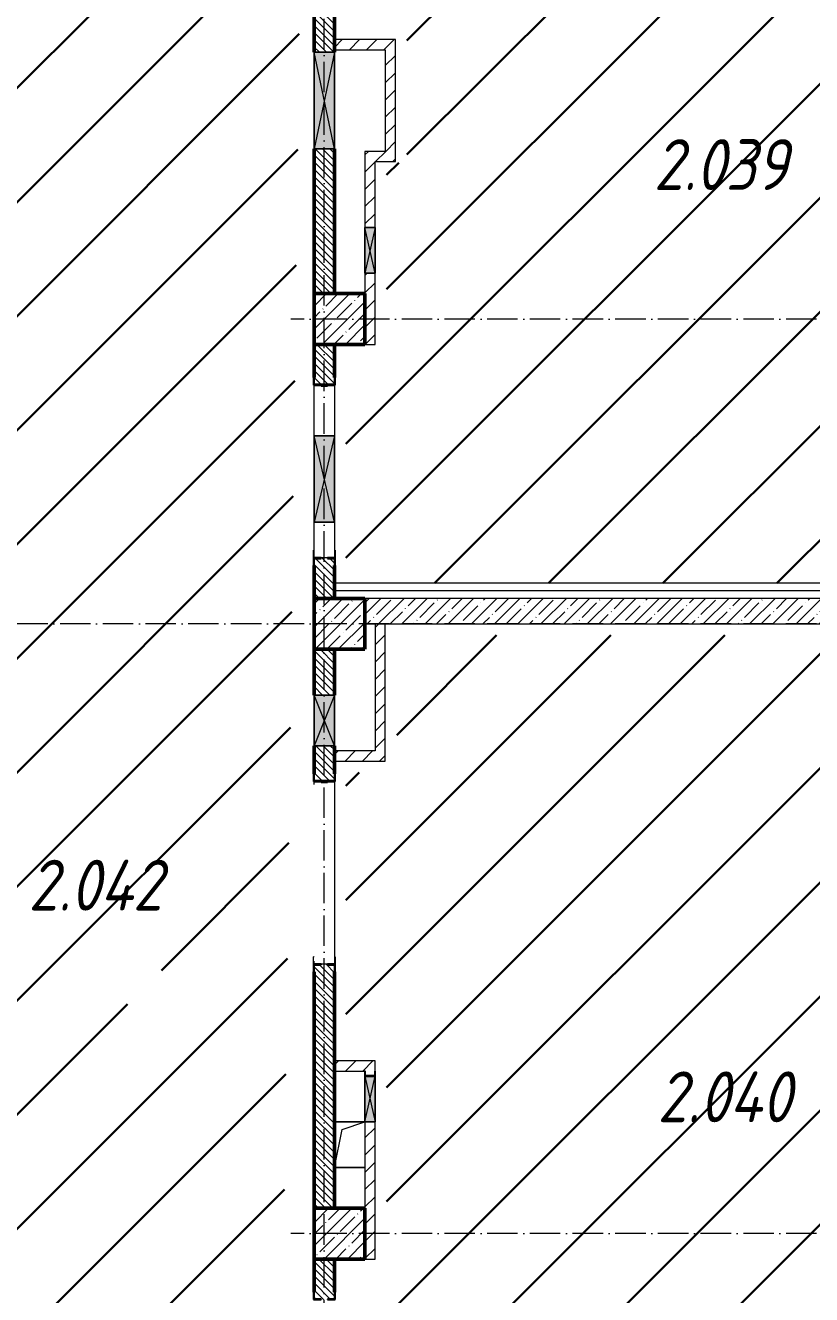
# Model space of a CAD drawing. Header units: millimetres. Extents: x -17017 to 628417, y -109036 to 199237.
# Drawn here: x 133670 to 141404, y 73445 to 85935 of the extents above; entities that cross this region are included whole.
import ezdxf

# ---------------------------------------------------------------- set-up
doc = ezdxf.new("R2010")
doc.units = ezdxf.units.MM
doc.linetypes.add('50_200_ШТРИХ_1Т_ш5_п1_п1_', pattern=[700, 500, -100, 0, -100])
for name, color, linetype, lineweight in [('3.1) ЖБ окна 1.2 м', 102, 'Continuous', 30), ('A-DETL-____-OTLN-4', 7, 'Continuous', 18), ('A-DETL-GENF-OTLN', 7, 'Continuous', 9), ('A-FLOR-____-OTLN', 7, 'Continuous', 9), ('A-GENM-____-MCUT', 7, 'Continuous', 25), ('A-GENM-____-OTLN', 7, 'Continuous', 9), ('A-GENM-____-OTLN-1', 7, 'Continuous', 25), ('A-GLAZ-____-OTLN', 7, 'Continuous', 9), ('A-WALL-____-MCUT-1', 7, 'Continuous', 9), ('A-WALL-____-MCUT-2', 7, 'Continuous', 50), ('A-WALL-____-PATT-1', 7, 'Continuous', 9), ('A-WALL-FNSH-MCUT-1', 7, 'Continuous', 9), ('I-WALL-____-OTLN', 7, 'Continuous', 9), ('S-COLS-____-MCUT', 7, 'Continuous', 50), ('S-COLS-____-OTLN', 7, 'Continuous', 9), ('S-GRID-____-OTLN-1', 7, '50_200_ШТРИХ_1Т_ш5_п1_п1_', 9), ('Марки помещений', 7, 'Continuous', 9), ('стяжа', 7, 'Continuous', 30)]:
    doc.layers.add(name, color=color, linetype=linetype, lineweight=lineweight)
doc.styles.add('ISOCPEUR_I_3', font='isocpeui.ttf', dxfattribs={"width": 0.85, "height": 2.2})
pattern_1 = [(45, (43259.71, 63713.66), (-84.85281, 84.85281), [])]
pattern_2 = [(135, (43259.71, 63713.66), (-35.35534, -35.35534), [])]

# ---------------------------------------------------------------- blocks, each defined once
blk = doc.blocks.new('BSC_Колонна _Прямоугольная - 500х500-V25-АР1_План отверстий 2 этажа в осях 1-64_А-ГГ')
at = {"layer": 'S-COLS-____-OTLN'}
h = blk.add_hatch(dxfattribs=at)
h.set_pattern_fill('FP_54', color=256, style=0, pattern_type=2)
h.set_pattern_definition([(45, (-93500, -16331.04), (-114.04925, 114.04925), []), (45, (-93385.95, -16331.04), (-114.04925, 114.04925), [201.613, -40.323, 3.353, -36.97])])
h.paths.add_polyline_path([(-250, -250), (250, -250), (250, 250), (-250, 250)], flags=0)
at = {"layer": 'S-COLS-____-MCUT'}
for p, q in [((250, 250), (-250, 250)), ((-250, 250), (-250, -250)), ((250, -250), (250, 250)), ((-250, -250), (250, -250))]:
    blk.add_line(p, q, dxfattribs=at)
blk = doc.blocks.new('BSC_Колонна _Прямоугольная - 500х500-V33-АР1_План отверстий 2 этажа в осях 1-64_А-ГГ')
at = {"layer": 'S-COLS-____-OTLN'}
h = blk.add_hatch(dxfattribs=at)
h.set_pattern_fill('FP_62', color=256, style=0, pattern_type=2)
h.set_pattern_definition([(45, (-93500, -19331.04), (-114.04925, 114.04925), []), (45, (-93385.95, -19331.04), (-114.04925, 114.04925), [201.613, -40.323, 3.353, -36.97])])
h.paths.add_polyline_path([(-250, -250), (250, -250), (250, 250), (-250, 250)], flags=0)
at = {"layer": 'S-COLS-____-MCUT'}
for p, q in [((250, 250), (-250, 250)), ((-250, 250), (-250, -250)), ((250, -250), (250, 250)), ((-250, -250), (250, -250))]:
    blk.add_line(p, q, dxfattribs=at)
blk = doc.blocks.new('BSC_Колонна _Прямоугольная - 500х500-V76-АР1_План отверстий 2 этажа в осях 1-64_А-ГГ')
at = {"layer": 'S-COLS-____-OTLN'}
h = blk.add_hatch(dxfattribs=at)
h.set_pattern_fill('FP_105', color=256, style=0, pattern_type=2)
h.set_pattern_definition([(45, (-93500, -10331.04), (-114.04925, 114.04925), []), (45, (-93385.95, -10331.04), (-114.04925, 114.04925), [201.613, -40.323, 3.353, -36.97])])
h.paths.add_polyline_path([(-250, -250), (250, -250), (250, 250), (-250, 250)], flags=0)
at = {"layer": 'S-COLS-____-MCUT'}
for p, q in [((250, 250), (-250, 250)), ((-250, 250), (-250, -250)), ((250, -250), (250, 250)), ((-250, -250), (250, -250))]:
    blk.add_line(p, q, dxfattribs=at)
blk = doc.blocks.new('АР_Перемычка - АР_Перемычка-28448550-АР1_План отверстий 2 этажа в осях 1-64_А-ГГ')
at = {"layer": 'A-GENM-____-OTLN'}
blk.add_line((-350, -100), (-342, -100), dxfattribs=at)
blk = doc.blocks.new('Фахверк_СКБ_Уголок - 200_3960-28268576-АР1_План отверстий 2 этажа в осях 1-64_А-ГГ')
at = {"layer": 'A-GENM-____-MCUT'}
for p, q in [((200, 156), (125, 156)), ((125, 156), (125, 81)), ((131, 81), (131, 150)), ((131, 150), (200, 150)), ((200, 150), (200, 156)), ((125, 81), (131, 81)), ((131, 19), (125, 19)), ((125, 19), (125, -56)), ((131, -50), (131, 19)), ((125, -56), (200, -56)), ((200, -50), (131, -50)), ((200, -56), (200, -50))]:
    blk.add_line(p, q, dxfattribs=at)
blk = doc.blocks.new('154_Стойка_СКБ_Уголок - СМ-2480_200-28346303-АР1_План отверстий 2 этажа в осях 1-64_А-ГГ')
at = {"layer": 'A-GENM-____-MCUT'}
for p, q in [((125, 156), (125, 81)), ((200, 156), (125, 156)), ((131, 81), (131, 150)), ((131, 150), (200, 150)), ((200, 150), (200, 156)), ((125, 81), (131, 81)), ((131, 19), (125, 19)), ((125, 19), (125, -56)), ((131, -50), (131, 19)), ((125, -56), (200, -56)), ((200, -50), (131, -50)), ((200, -56), (200, -50))]:
    blk.add_line(p, q, dxfattribs=at)
blk = doc.blocks.new('Стойка_Влож_Полоса боковая - Полоса-28213942-АР1_План отверстий 2 этажа в осях 1-64_А-ГГ')
at = {"layer": 'A-GENM-____-OTLN'}
for p, q in [((-5, 60), (0, 60)), ((-5, -60), (-5, 60)), ((0, 31), (0, -31)), ((0, -60), (-5, -60))]:
    blk.add_line(p, q, dxfattribs=at)
blk = doc.blocks.new('Стойка_Влож_Уголок_Опорный - Уголок-28213941-АР1_План отверстий 2 этажа в осях 1-64_А-ГГ')
at = {"layer": 'A-GENM-____-OTLN'}
for p, q in [((-212, -6), (-212, 0)), ((0, 0), (0, -6)), ((-212, -75), (-212, -6)), ((-212, -6), (-206, -6)), ((-212, -75), (-206, -75)), ((-6, -6), (0, -6)), ((-6, -75), (0, -75)), ((0, -6), (0, -75))]:
    blk.add_line(p, q, dxfattribs=at)
blk = doc.blocks.new('АР_Перемычка - АР_Перемычка-28444941-АР1_План отверстий 2 этажа в осях 1-64_А-ГГ')
at = {"layer": 'A-GENM-____-OTLN'}
blk.add_line((-400, -100), (-392, -100), dxfattribs=at)
blk = doc.blocks.new('AR_Отверстие прямоугольное _в плите_ - AR_Отверстие прямоугольное _в плите_-30552603-АР1_План отверстий 2 этажа в осях 1-64_А-ГГ')
at = {"layer": 'A-GENM-____-OTLN'}
for p, q in [((150, 225), (-150, 225)), ((-150, -225), (-75, 150)), ((-75, 150), (150, 225)), ((-150, -225), (150, -225))]:
    blk.add_line(p, q, dxfattribs=at)
blk = doc.blocks.new('AR_Отверстие прямоугольное _в стене_ - AR_Отверстие прямоугольное _в стене__ОВ-36797345-АР1_План отверстий 2 этажа в осях 1-64_А-ГГ')
at = {"layer": 'A-GLAZ-____-OTLN'}
blk.add_hatch(color=256, dxfattribs=at).paths.add_polyline_path([(-225, 47), (-225, -50), (225, -50), (225, 50), (-225, 50)], flags=0)
at = {"layer": 'A-DETL-GENF-OTLN'}
for p, q in [((-225, -50), (-225, 50)), ((-225, 50), (225, 50)), ((225, 50), (-225, -50)), ((-225, 50), (225, -50)), ((225, 50), (-225, 50)), ((-225, 50), (-225, -50)), ((225, -50), (-225, -50)), ((-225, -50), (225, -50))]:
    blk.add_line(p, q, dxfattribs=at)
blk = doc.blocks.new('AR_Отверстие прямоугольное _в стене_ - AR_Отверстие прямоугольное _в стене__ОВ-36854413-АР1_План отверстий 2 этажа в осях 1-64_А-ГГ')
at = {"layer": 'A-GLAZ-____-OTLN'}
blk.add_hatch(color=256, dxfattribs=at).paths.add_polyline_path([(225, -50), (225, 50), (-225, 50), (-225, -50)], flags=0)
at = {"layer": 'A-DETL-GENF-OTLN'}
for p, q in [((-225, -50), (-225, 50)), ((-225, 50), (225, 50)), ((225, 50), (-225, -50)), ((-225, 50), (225, -50)), ((225, 50), (-225, 50)), ((-225, 50), (-225, -50)), ((225, 50), (225, -50)), ((225, -50), (225, 50)), ((225, -50), (-225, -50)), ((-225, -50), (225, -50))]:
    blk.add_line(p, q, dxfattribs=at)
blk = doc.blocks.new('AR_Отверстие прямоугольное _в стене_ - AR_Отверстие прямоугольное _в стене__ОВ-36854551-АР1_План отверстий 2 этажа в осях 1-64_А-ГГ')
at = {"layer": 'A-GLAZ-____-OTLN'}
blk.add_hatch(color=256, dxfattribs=at).paths.add_polyline_path([(250, -100), (250, 100), (-250, 100), (-250, -100)], flags=0)
at = {"layer": 'A-DETL-GENF-OTLN'}
for p, q in [((-250, -100), (-250, 100)), ((-250, 100), (250, 100)), ((250, 100), (-250, -100)), ((-250, 100), (250, -100)), ((250, 100), (-250, 100)), ((-250, 100), (-250, -100)), ((250, 100), (250, -100)), ((250, -100), (250, 100)), ((250, -100), (-250, -100)), ((-250, -100), (250, -100))]:
    blk.add_line(p, q, dxfattribs=at)
blk = doc.blocks.new('AR_Отверстие прямоугольное _в стене__БезПР - AR_Отверстие прямоугольное _в стене__БезПР-36789241-АР1_План отверстий 2 этажа в осях 1-64_А-ГГ')
at = {"layer": 'A-GLAZ-____-OTLN'}
blk.add_hatch(color=256, dxfattribs=at).paths.add_polyline_path([(475, -100), (475, 100), (-475, 100), (-475, -100), (105, -100)], flags=0)
at = {"layer": 'A-DETL-GENF-OTLN'}
for p, q in [((-475, -100), (-475, 100)), ((-475, 100), (475, 100)), ((475, 100), (-475, -100)), ((-475, 100), (475, -100)), ((475, 100), (-475, 100)), ((-475, 100), (-475, -100)), ((475, 100), (475, -100)), ((475, -100), (475, 100)), ((475, -100), (-475, -100)), ((-475, -100), (475, -100))]:
    blk.add_line(p, q, dxfattribs=at)
at = {"layer": 'A-GLAZ-____-OTLN'}
blk.add_line((475, 100), (-475, 100), dxfattribs=at)
blk = doc.blocks.new('AR_Отверстие прямоугольное _в стене_ - AR_Отверстие прямоугольное _в стене__ОВ-36798040-АР1_План отверстий 2 этажа в осях 1-64_А-ГГ')
at = {"layer": 'A-GLAZ-____-OTLN'}
blk.add_hatch(color=256, dxfattribs=at).paths.add_polyline_path([(425, -100), (425, 100), (-425, 100), (-425, -100)], flags=0)
at = {"layer": 'A-DETL-GENF-OTLN'}
for p, q in [((-425, -100), (-425, 100)), ((-425, 100), (425, 100)), ((425, 100), (-425, -100)), ((-425, 100), (425, -100)), ((425, 100), (-425, 100)), ((-425, 100), (-425, -100)), ((425, 100), (425, -100)), ((425, -100), (425, 100)), ((425, -100), (-425, -100)), ((-425, -100), (425, -100))]:
    blk.add_line(p, q, dxfattribs=at)
blk = doc.blocks.new('154_Фахверк_СКБ_Швеллер - Тип_100_3960_зеркало-36793856-АР1_План отверстий 2 этажа в осях 1-64_А-ГГ')
at = {"layer": 'A-GENM-____-MCUT'}
for p, q in [((175, 50), (125, 50)), ((125, 50), (125, -50)), ((128, 47), (175, 47)), ((128, -47), (128, 47)), ((175, 47), (175, 50)), ((125, -50), (175, -50)), ((175, -47), (128, -47)), ((175, -50), (175, -47))]:
    blk.add_line(p, q, dxfattribs=at)
blk = doc.blocks.new('2этаж')
at = {"layer": 'S-GRID-____-OTLN-1', "color": 251, "ltscale": 0.6, "true_color": 0x636466}
for p, q in [((77758.3, 454533.3), (77758.3, 508896.9)), ((88482.7, 478347), (77429.6, 478347)), ((88482.7, 475347), (51735.1, 475347)), ((88482.7, 469347), (77429.6, 469347))]:
    blk.add_line(p, q, dxfattribs=at)

msp = doc.modelspace()

# ---------------------------------------------------------------- hatches: boundary and pattern name
at = {"layer": 'A-WALL-____-PATT-1'}
h = msp.add_hatch(dxfattribs=at)
h.set_pattern_fill('FP_6', color=256, style=0, pattern_type=2)
h.set_pattern_definition(pattern_2)
h.paths.add_polyline_path([(136710, 83295), (136710, 84720), (136510, 84720), (136510, 83295)], flags=0)
h.paths.add_polyline_path([(136510, 85670), (136710, 85670), (136710, 86089), (136641, 86089), (136641, 86095), (136579, 86095), (136579, 86089), (136510, 86089), (136510, 86020)], flags=0)
h.paths.add_polyline_path([(136641, 87895), (136641, 87901), (136710, 87901), (136710, 88495), (136510, 88495), (136510, 87901), (136579, 87901), (136579, 87895)], flags=0)
h.paths.add_polyline_path([(136510, 88695), (136710, 88695), (136710, 88795), (136510, 88795)], flags=0)
h = msp.add_hatch(dxfattribs=at)
h.set_pattern_fill('FP_4', color=256, style=0, pattern_type=2)
h.set_pattern_definition(pattern_1)
h.paths.add_polyline_path([(137210, 85695), (137310, 85695), (137310, 85795), (136710, 85795), (136710, 85695), (136922, 85695)], flags=0)
h = msp.add_hatch(dxfattribs=at)
h.set_pattern_fill('FP_4', color=256, style=0, pattern_type=2)
h.set_pattern_definition(pattern_1)
h.paths.add_polyline_path([(137310, 84695), (137310, 85695), (137210, 85695), (137210, 84695)], flags=0)
h = msp.add_hatch(dxfattribs=at)
h.set_pattern_fill('FP_4', color=256, style=0, pattern_type=2)
h.set_pattern_definition(pattern_1)
h.paths.add_polyline_path([(137110, 84595), (137310, 84595), (137310, 84695), (137010, 84695), (137010, 84595)], flags=0)
h = msp.add_hatch(dxfattribs=at)
h.set_pattern_fill('FP_4', color=256, style=0, pattern_type=2)
h.set_pattern_definition(pattern_1)
h.paths.add_polyline_path([(137110, 82795), (137110, 83495), (137010, 83495), (137010, 82795)], flags=0)
h.paths.add_polyline_path([(137110, 83945), (137110, 84595), (137010, 84595), (137010, 83945)], flags=0)
h = msp.add_hatch(dxfattribs=at)
h.set_pattern_fill('FP_6', color=256, style=0, pattern_type=2)
h.set_pattern_definition(pattern_2)
h.paths.add_polyline_path([(136710, 80295), (136710, 80689), (136641, 80689), (136641, 80695), (136579, 80695), (136579, 80689), (136510, 80689), (136510, 80295), (136670, 80295)], flags=0)
h.paths.add_polyline_path([(136579, 82395), (136641, 82395), (136641, 82401), (136710, 82401), (136710, 82795), (136510, 82795), (136510, 82401), (136579, 82401)], flags=0)
h = msp.add_hatch(dxfattribs=at)
h.set_pattern_fill('FP_25', color=256, style=0, pattern_type=2)
h.set_pattern_definition([(45, (43259.71, 63713.66), (-114.04925, 114.04925), []), (45, (43373.76, 63713.66), (-114.04925, 114.04925), [201.612, -40.322, 3.353, -36.97])])
h.paths.add_polyline_path([(144010, 80045), (144010, 80295), (137010, 80295), (137010, 80045), (143991, 80045)], flags=0)
h = msp.add_hatch(dxfattribs=at)
h.set_pattern_fill('FP_4', color=256, style=0, pattern_type=2)
h.set_pattern_definition(pattern_1)
h.paths.add_polyline_path([(137210, 78795), (137210, 80045), (137110, 80045), (137110, 78795)], flags=0)
h = msp.add_hatch(dxfattribs=at)
h.set_pattern_fill('FP_6', color=256, style=0, pattern_type=2)
h.set_pattern_definition(pattern_2)
h.paths.add_polyline_path([(136510, 74295), (136710, 74295), (136710, 76689), (136641, 76689), (136641, 76695), (136579, 76695), (136579, 76689), (136510, 76689), (136510, 74769)], flags=0)
h.paths.add_polyline_path([(136641, 78495), (136641, 78501), (136710, 78501), (136710, 78845), (136510, 78845), (136511, 78501), (136579, 78501), (136579, 78495)], flags=0)
h.paths.add_polyline_path([(136640, 79345), (136710, 79345), (136710, 79795), (136510, 79795), (136510, 79345)], flags=0)
h = msp.add_hatch(dxfattribs=at)
h.set_pattern_fill('FP_4', color=256, style=0, pattern_type=2)
h.set_pattern_definition(pattern_1)
h.paths.add_polyline_path([(136710, 78695), (137210, 78695), (137210, 78795), (136710, 78795)], flags=0)
h = msp.add_hatch(dxfattribs=at)
h.set_pattern_fill('FP_4', color=256, style=0, pattern_type=2)
h.set_pattern_definition(pattern_1)
h.paths.add_polyline_path([(137107, 75645), (137110, 75645), (137110, 75745), (136710, 75745), (136710, 75645), (137013, 75645)], flags=0)
h = msp.add_hatch(dxfattribs=at)
h.set_pattern_fill('FP_4', color=256, style=0, pattern_type=2)
h.set_pattern_definition(pattern_1)
h.paths.add_polyline_path([(137110, 73795), (137110, 75145), (137010, 75145), (137010, 73795)], flags=0)
h.paths.add_polyline_path([(137107, 75598), (137107, 75645), (137013, 75645), (137013, 75598)], flags=0)
h = msp.add_hatch(dxfattribs=at)
h.set_pattern_fill('FP_6', color=256, style=0, pattern_type=2)
h.set_pattern_definition(pattern_2)
h.paths.add_polyline_path([(136710, 71295), (136710, 71689), (136641, 71689), (136641, 71695), (136579, 71695), (136579, 71689), (136510, 71689), (136510, 71295)], flags=0)
h.paths.add_polyline_path([(136641, 73395), (136641, 73401), (136710, 73401), (136710, 73795), (136510, 73795), (136510, 73401), (136579, 73401), (136579, 73395)], flags=0)
at = {"layer": 'стяжа'}
h = msp.add_hatch(dxfattribs=at)
h.set_pattern_fill('ANSI31', color=5, scale=250)
h.paths.add_polyline_path([(144148, 64345), (143898, 64345), (143898, 65745), (144148, 65745), (144148, 70353), (143910, 70353), (143910, 70933), (137522, 70933), (137522, 67483), (137222, 67483), (137222, 64683), (136822, 64683), (136822, 62407), (137122, 62407), (137122, 62195), (143898, 62195), (143898, 62407), (144148, 62407)])
edge = h.paths.add_edge_path(flags=16)
edge.add_arc((142259, 66444), 240, 0, 360)
h.paths.add_polyline_path([(143898, 74745), (144148, 74745), (144148, 79340), (143890, 79340), (143890, 79933), (137322, 79933), (137322, 78583), (136822, 78583), (136822, 75807), (137222, 75807), (137222, 73683), (136822, 73683), (136822, 71445), (144148, 71445), (144148, 73345), (143898, 73345)])
edge = h.paths.add_edge_path(flags=16)
edge.add_arc((140123, 75543), 240, 0, 360)
edge = h.paths.add_edge_path()
edge.add_arc((140123, 92549), 240, 0, 360)
h.paths.add_polyline_path([(144148, 100683), (143898, 100683), (143898, 101407), (144148, 101407), (144148, 103978), (143815, 103978), (143815, 104278), (144148, 104278), (144148, 106033), (143898, 106033), (143898, 106757), (144148, 106757), (144148, 109545), (143898, 109545), (143898, 110183), (137122, 110183), (137122, 109883), (136822, 109883), (136822, 107907), (137272, 107907), (137272, 106033), (136822, 106033), (136822, 103007), (137272, 103007), (137272, 100683), (136822, 100683), (136822, 98407), (143908, 98407), (143908, 98745), (144148, 98745)])
edge = h.paths.add_edge_path(flags=16)
edge.add_arc((139926, 103448), 240, 0, 360)
h.paths.add_polyline_path([(136398, 105683), (135848, 105683), (135848, 107307), (136398, 107307), (136398, 110433), (136460, 110739), (136460, 107001), (132210, 106501), (132210, 109339), (132322, 109533), (132322, 107307), (132622, 107307), (132622, 90007), (133222, 90007), (133222, 88795), (136398, 88795)])
edge = h.paths.add_edge_path(flags=16)
edge.add_arc((135396, 104177), 240, 0, 360)
h.paths.add_polyline_path([(136398, 88795), (133222, 88795), (133222, 86233), (132622, 83251), (132622, 69907), (133122, 69907), (133122, 62157), (136062, 62157), (136062, 62407), (136398, 88495)])
edge = h.paths.add_edge_path(flags=16)
edge.add_arc((134876, 76435), 240, 0, 360)
h.paths.add_polyline_path([(144148, 88327), (143898, 88327), (143898, 88683), (137272, 88683), (137272, 87983), (136822, 87983), (136822, 86015), (137422, 86015), (137422, 84583), (137222, 84583), (137222, 82685), (136822, 82685), (136822, 80445), (143898, 80445), (143898, 80739), (144148, 80739), (144148, 82683), (143898, 82683), (143898, 83407), (144148, 83407)])
edge = h.paths.add_edge_path(flags=16)
edge.add_arc((142333, 82335), 240, 0, 360)
h.paths.add_polyline_path([(141916, 82102), (142579, 82102), (142579, 82582), (141916, 82582)], flags=16)

# ---------------------------------------------------------------- linework, layer by layer
at = {"layer": 'A-DETL-____-OTLN-4'}
for p, q in [((144260, 80445), (136710, 80445)), ((144260, 80370), (136710, 80370))]:
    msp.add_line(p, q, dxfattribs=at)
at = {"layer": 'A-FLOR-____-OTLN'}
for p, q in [((136710, 75145), (137010, 75145)), ((137010, 74695), (136710, 74695))]:
    msp.add_line(p, q, dxfattribs=at)
at = {"layer": 'A-WALL-____-MCUT-1'}
for p, q in [((144010, 80295), (137010, 80295)), ((137010, 80045), (144010, 80045))]:
    msp.add_line(p, q, dxfattribs=at)
at = {"layer": 'A-WALL-____-MCUT-2'}
for p, q in [((136510, 86020), (136510, 85670)), ((136710, 85670), (136710, 86020)), ((136510, 84720), (136510, 83295)), ((136710, 83295), (136710, 84720)), ((136510, 82795), (136510, 82470)), ((136710, 82470), (136710, 82795)), ((136579, 82395), (136641, 82395)), ((136510, 80620), (136510, 80295)), ((136710, 80295), (136710, 80620)), ((136510, 79795), (136510, 79345)), ((136710, 79345), (136710, 79795)), ((136510, 78845), (136510, 78570)), ((136710, 78570), (136710, 78845)), ((136579, 78495), (136641, 78495)), ((136510, 76620), (136510, 74295)), ((136710, 74295), (136710, 76620)), ((136510, 73795), (136510, 73470)), ((136710, 73470), (136710, 73795))]:
    msp.add_line(p, q, dxfattribs=at)
at = {"layer": 'A-WALL-FNSH-MCUT-1'}
for p, q in [((137310, 85795), (136710, 85795)), ((136710, 85695), (137210, 85695)), ((137210, 85695), (137210, 84695)), ((137310, 84595), (137310, 85795)), ((137210, 84695), (137010, 84695)), ((137010, 84695), (137010, 83945)), ((137110, 84595), (137310, 84595)), ((137110, 83945), (137110, 84595)), ((137010, 83495), (137010, 83295)), ((137110, 82795), (137110, 83495)), ((137010, 82795), (137110, 82795)), ((137110, 80045), (137110, 78795)), ((137210, 78695), (137210, 80045)), ((137110, 78795), (136710, 78795)), ((136710, 78695), (137210, 78695)), ((137110, 75745), (136710, 75745)), ((136710, 75745), (136710, 75645)), ((137110, 75645), (137110, 75745)), ((136710, 75645), (137010, 75645)), ((137010, 75145), (137010, 74295)), ((137110, 73795), (137110, 75145)), ((137010, 73795), (137110, 73795))]:
    msp.add_line(p, q, dxfattribs=at)
at = {"layer": 'I-WALL-____-OTLN'}
for p, q in [((136510, 81895), (136510, 82395)), ((136710, 82395), (136710, 81895)), ((136510, 80695), (136510, 81045)), ((136710, 81045), (136710, 80695)), ((136510, 78465), (136510, 78495)), ((136710, 78495), (136710, 76695)), ((136510, 76695), (136510, 76725))]:
    msp.add_line(p, q, dxfattribs=at)

# ---------------------------------------------------------------- block references
at = {"layer": '3.1) ЖБ окна 1.2 м'}
msp.add_blockref('2этаж', (58851, -395302), dxfattribs=at)
at = {"layer": 'A-GENM-____-OTLN'}
for name, p, rotation in [('Стойка_Влож_Уголок_Опорный - Уголок-28213941-АР1_План отверстий 2 этажа в осях 1-64_А-ГГ', (136504, 80695), 180), ('Стойка_Влож_Полоса боковая - Полоса-28213942-АР1_План отверстий 2 этажа в осях 1-64_А-ГГ', (136610, 80695), 269.9999999999999), ('АР_Перемычка - АР_Перемычка-28448550-АР1_План отверстий 2 этажа в осях 1-64_А-ГГ', (136610, 80695), 89.9999999999999), ('Стойка_Влож_Уголок_Опорный - Уголок-28213941-АР1_План отверстий 2 этажа в осях 1-64_А-ГГ', (136504, 76695), 180), ('Стойка_Влож_Полоса боковая - Полоса-28213942-АР1_План отверстий 2 этажа в осях 1-64_А-ГГ', (136610, 76695), 269.9999999999999), ('АР_Перемычка - АР_Перемычка-28444941-АР1_План отверстий 2 этажа в осях 1-64_А-ГГ', (136610, 76695), 89.9999999999999)]:
    msp.add_blockref(name, p, dxfattribs=dict(at, rotation=rotation))
msp.add_blockref('AR_Отверстие прямоугольное _в плите_ - AR_Отверстие прямоугольное _в плите_-30552603-АР1_План отверстий 2 этажа в осях 1-64_А-ГГ', (136860, 74920), dxfattribs=at)
at = {"layer": 'A-GENM-____-OTLN-1'}
for name, p, rotation in [('Фахверк_СКБ_Уголок - 200_3960-28268576-АР1_План отверстий 2 этажа в осях 1-64_А-ГГ', (136660, 82270), 89.9999999999999), ('154_Стойка_СКБ_Уголок - СМ-2480_200-28346303-АР1_План отверстий 2 этажа в осях 1-64_А-ГГ', (136560, 80820), 269.9999999999999), ('Фахверк_СКБ_Уголок - 200_3960-28268576-АР1_План отверстий 2 этажа в осях 1-64_А-ГГ', (136660, 78370), 89.9999999999999), ('154_Стойка_СКБ_Уголок - СМ-2480_200-28346303-АР1_План отверстий 2 этажа в осях 1-64_А-ГГ', (136560, 76820), 269.9999999999999), ('154_Фахверк_СКБ_Швеллер - Тип_100_3960_зеркало-36793856-АР1_План отверстий 2 этажа в осях 1-64_А-ГГ', (137060, 75470), 90), ('Фахверк_СКБ_Уголок - 200_3960-28268576-АР1_План отверстий 2 этажа в осях 1-64_А-ГГ', (136660, 73270), 89.9999999999999)]:
    msp.add_blockref(name, p, dxfattribs=dict(at, rotation=rotation))
at = {"layer": 'A-GLAZ-____-OTLN'}
for name, p, rotation in [('AR_Отверстие прямоугольное _в стене__БезПР - AR_Отверстие прямоугольное _в стене__БезПР-36789241-АР1_План отверстий 2 этажа в осях 1-64_А-ГГ', (136610, 85195), 269.9999999999999), ('AR_Отверстие прямоугольное _в стене_ - AR_Отверстие прямоугольное _в стене__ОВ-36854413-АР1_План отверстий 2 этажа в осях 1-64_А-ГГ', (137060, 83720), 270), ('AR_Отверстие прямоугольное _в стене_ - AR_Отверстие прямоугольное _в стене__ОВ-36798040-АР1_План отверстий 2 этажа в осях 1-64_А-ГГ', (136610, 81470), 269.9999999999999), ('AR_Отверстие прямоугольное _в стене_ - AR_Отверстие прямоугольное _в стене__ОВ-36854551-АР1_План отверстий 2 этажа в осях 1-64_А-ГГ', (136610, 79095), 269.9999999999999), ('AR_Отверстие прямоугольное _в стене_ - AR_Отверстие прямоугольное _в стене__ОВ-36797345-АР1_План отверстий 2 этажа в осях 1-64_А-ГГ', (137060, 75370), 90)]:
    msp.add_blockref(name, p, dxfattribs=dict(at, rotation=rotation))
at = {"layer": 'S-COLS-____-OTLN'}
for name, p in [('BSC_Колонна _Прямоугольная - 500х500-V33-АР1_План отверстий 2 этажа в осях 1-64_А-ГГ', (136760, 83045)), ('BSC_Колонна _Прямоугольная - 500х500-V25-АР1_План отверстий 2 этажа в осях 1-64_А-ГГ', (136760, 80045)), ('BSC_Колонна _Прямоугольная - 500х500-V76-АР1_План отверстий 2 этажа в осях 1-64_А-ГГ', (136760, 74045))]:
    msp.add_blockref(name, p, dxfattribs=at)

# ---------------------------------------------------------------- texts
at = {"layer": 'Марки помещений', "char_height": 500, "attachment_point": 1, "style": 'ISOCPEUR_I_3'}
for s, insert, width in [('2.039', (139850, 84815), 785.65), ('2.042', (133699, 77724), 817.72), ('2.040', (139887, 75641), 817.72)]:
    msp.add_mtext(s, dxfattribs=dict(at, insert=insert, width=width))

doc.saveas('drawing.dxf')
